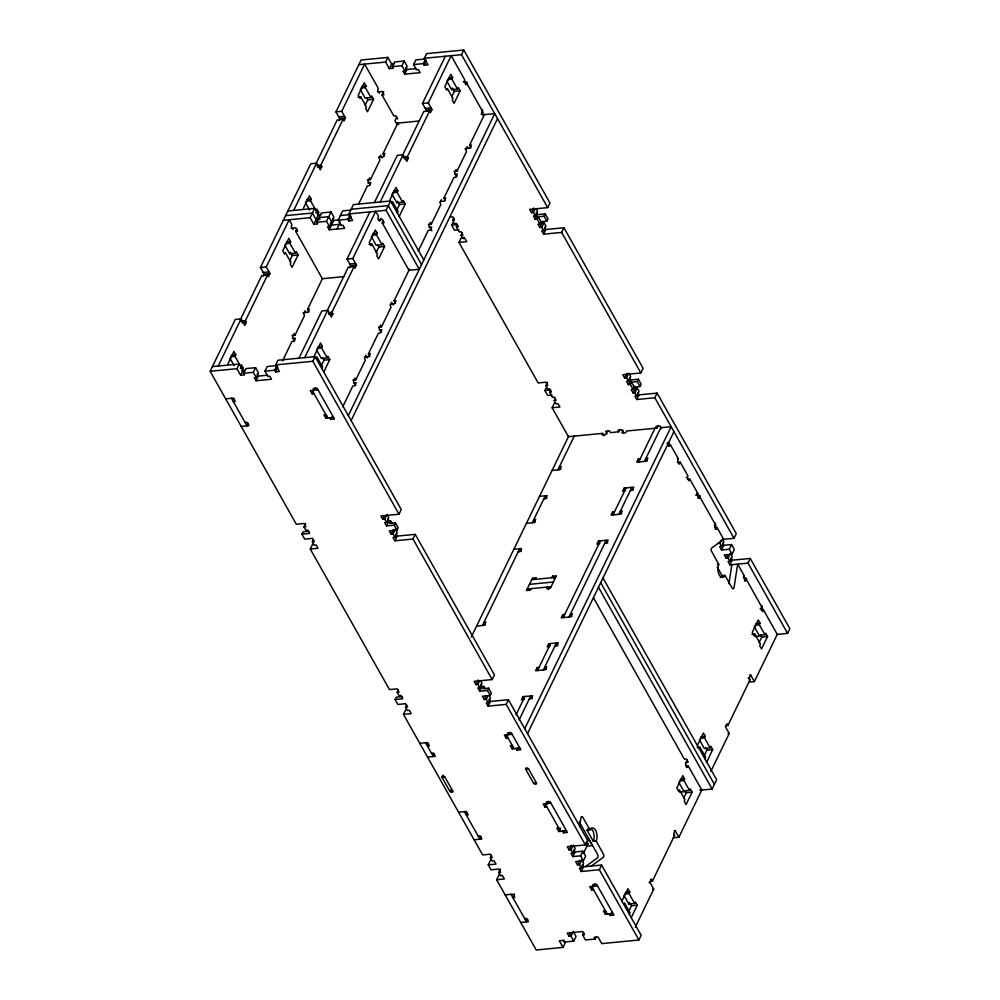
<?xml version="1.0" encoding="UTF-8"?>
<svg xmlns="http://www.w3.org/2000/svg" width="1000" height="1000" viewBox="0 0 1000 1000"><rect width="100%" height="100%" fill="white"/><g stroke="black" fill="none" stroke-linecap="round" stroke-linejoin="round"><path stroke-width="1.5" d="M579.525 826.663L580.887 817.913A2.275 1.188 84.4 0 1 582.788 817.262L589.963 829.987A7.6 3.95 84.4 0 1 595.588 830.312A7.6 3.95 84.4 0 1 596.175 841.012L603.7 854.712A2.275 1.188 84.4 0 1 603.15 857.438L591.25 866.062M728.925 583.65L731.85 564.688M563.8 940.075L565.288 942.725L563.025 947.387L536.225 950L496.625 879.725L504.375 878.975L502.512 875.662L500.575 875.85L498.713 872.55L500.65 872.362L498.787 869.05L491.037 869.812L488.237 864.85L496 864.087L494.125 860.788L492.188 860.975L490.325 857.663L492.262 857.475L490.4 854.175L482.65 854.925L403.462 714.375L411.213 713.625L409.35 710.325L407.413 710.512L405.55 707.2L407.488 707.013L405.625 703.7L397.875 704.463L395.075 699.5L402.825 698.75L400.962 695.438L399.025 695.625L397.163 692.325L399.1 692.125L397.238 688.825L389.487 689.575L310.287 549.038L318.038 548.275L316.175 544.975L314.237 545.163L312.375 541.85L314.312 541.663L312.45 538.362L304.7 539.113L301.913 534.15L309.662 533.4L307.8 530.087L305.863 530.275L303.988 526.975L305.938 526.788L304.062 523.475L296.312 524.237L210.138 371.287L235.3 319.413L241.112 318.837L244.838 325.45L246.337 322.337L245.413 320.688L267.55 275.038L261.737 275.6L240.275 319.875M263.175 276.212L264.175 274.137L260.45 267.525L310.763 163.762L316.575 163.2L320.3 169.812L321.812 166.7L320.887 165.05L343.025 119.4L337.212 119.963L316.413 162.85M338.65 120.575L339.65 118.5L335.925 111.888L361.087 60.012L387.887 57.4L391.613 64.013L389.35 68.675L393.225 68.3L392.287 66.65L394.55 61.975L404.237 61.037L407.188 66.275L404.925 70.938L402.987 71.125L404.7 74.162L420.2 72.65L418.488 69.612L416.55 69.8L413.6 64.575L415.875 59.9L425.562 58.963L423.288 63.625L424.225 65.275L428.1 64.9L424.375 58.288L426.637 53.625L463.775 50L549.95 202.95L547.688 207.613L529.612 209.375L531.475 212.688L533.413 212.5L535.1 208.988M218.212 366.05L241.112 318.837M267.55 275.038L268.488 276.688L269.988 273.575L266.262 266.962L289.163 219.75L291.95 224.713L291.2 226.262L293.062 229.575M293.688 210.413L316.575 163.2M343.025 119.4L343.95 121.05L345.462 117.938L341.737 111.325L364.625 64.112L378.3 88.362L377.537 89.913L379.4 93.225M227.9 363.938L233.938 351.488L235.8 354.8L235.05 356.35L242.938 370.625L240.662 375.288L244.537 374.913L243.612 373.263L245.875 368.587L255.562 367.65L258.512 372.875L256.25 377.55L254.312 377.738L256.025 380.775L271.525 379.263L269.812 376.225L267.875 376.413L264.925 371.175L267.188 366.512L276.875 365.562L274.613 370.238L275.55 371.887L279.425 371.512L275.688 364.9L277.962 360.225L315.1 356.613L312.825 361.275L399.012 514.225L380.925 515.988L382.788 519.3L384.725 519.1L386.987 514.438L388.85 517.737L386.587 522.413L384.65 522.6L386.512 525.913L394.263 525.15L395.4 522.812L389.588 523.387L390.712 521.05L388.775 521.237L386.512 525.913M303.375 208.3L309.413 195.85L311.275 199.163L310.525 200.712L316.112 210.637L316.863 209.075L318.725 212.387L317.387 215.15M295.487 253.175L289.887 243.263L290.65 241.7L288.788 238.388L282.75 250.85L284.613 254.15L285.363 252.6L290.95 262.512L290.2 264.075L292.062 267.375L298.1 254.925L296.238 251.625L295.487 253.175L289.675 253.75L284.775 245.062M343.862 276.625L322.388 278.725L295.675 231.325L296.812 228.988M357.925 97.238L360.838 96.95L360.087 98.513L358.225 95.2L364.263 82.75L366.125 86.062L365.363 87.613L370.95 97.537L365.138 98.1L360.25 89.425M289.675 253.75L290.425 252.188M240.662 375.288L236.938 368.675L239.2 364L212.4 366.613M350.962 210.062L342.663 210.875L338.137 220.212L341.087 225.45L343.025 225.263L344.725 228.287L329.225 229.8L327.525 226.762L329.462 226.575L333.988 217.237L331.037 212L321.35 212.95L316.825 222.288L317.75 223.938L313.875 224.312L310.15 217.7L314.675 208.363L287.875 210.975M389.35 68.675L385.625 62.062L387.887 57.4M289.6 261.025L292.288 255.5L291.05 253.287M365.075 105.388L367.762 99.85L366.525 97.65M240.637 366.275L241.4 364.725L243.263 368.025L241.912 370.788M370.95 97.537L371.712 95.975L373.575 99.288L367.537 111.737L365.675 108.438L366.425 106.875L360.838 96.95M313.875 224.312L318.4 214.975L314.675 208.363M234.475 399.25L233.337 401.587L235.275 401.4L233.412 398.088L225.662 398.85M397.625 119.038L395.763 115.725L393.825 115.913L382.025 94.975L383.725 91.475M256.25 377.55L253.3 372.312L255.562 367.65M329.462 226.575L326.512 221.337L331.037 212M404.925 70.938L401.975 65.7L404.237 61.037M256.025 380.775L258.288 376.1L257.15 374.075M329.225 229.8L333.75 220.463L332.612 218.438M404.7 74.162L406.962 69.488L405.825 67.475M336.975 229.05L340.375 222.037M340.4 215.538L350.087 214.6L347.825 219.262L348.75 220.925L352.625 220.538L348.9 213.925L353.425 204.587L390.562 200.975L386.037 210.312L419.263 269.288L408.938 270.287L382.225 222.887L383.363 220.55M248.212 423.35L247 425.838L231.475 398.275M396.737 117.05L394.938 120.787L396.8 124.087L397.55 122.537L398.787 124.738M275.55 371.887L277.812 367.225M348.75 220.925L351.012 216.25M424.225 65.275L426.488 60.613M282.55 360.863L291.95 341.5L293.888 341.312L295.4 338.2L292.3 338.5M292.062 335.55L294.962 335.275L304.525 315.562L303.6 313.9L305.1 310.788L306.038 312.45M308.938 311.812L307.55 309.337L322.3 278.9M358.7 203.837L367.425 185.863L369.363 185.675L370.863 182.562L367.762 182.862M367.537 179.913L370.438 179.638L380 159.913L379.062 158.262L380.575 155.15L382.062 157.8M384.412 156.175L383.013 153.688L397.863 123.088L418.8 121.037M298.95 358.188L321.838 310.975L327.65 310.413L331.375 317.025L332.887 313.913L331.962 312.25L354.1 266.6L348.288 267.162L326.812 311.438M349.725 267.787L350.725 265.712L347 259.088L369.888 211.887M374.425 202.55L397.312 155.338L403.125 154.762L406.85 161.375L408.363 158.262L407.425 156.613L429.575 110.962L423.762 111.525L402.287 155.8M467.163 82.3L465.95 84.787L464.087 81.487L464.837 79.925L451.175 55.675L428.288 102.888L432.013 109.5L426.2 110.062L422.475 103.45L445.363 56.238M304.762 357.612L327.65 310.413M354.1 266.6L355.025 268.25L356.538 265.138L352.812 258.525L375.7 211.312L378.5 216.275L377.75 217.838L379.613 221.137L380.95 218.375M380.238 201.975L403.125 154.762M432.013 109.5L430.5 112.613L429.575 110.962M547.688 207.613L461.512 54.675L463.775 50M316.312 358.812L317.075 357.262L314.163 357.537M316.488 349.725L321.375 358.413L327.188 357.837L321.6 347.925L322.35 346.362L320.487 343.062L314.45 355.513L401.275 509.55L399.012 514.225M369 244.45L371.912 244.163L371.163 245.712L369.3 242.413L375.337 229.963L377.2 233.263L376.438 234.825L382.025 244.737L376.213 245.312L371.325 236.625M391.788 203.175L392.537 201.625L398.125 211.537L397.375 213.1M391.95 194.088L396.85 202.763L402.663 202.2L397.075 192.275L397.825 190.725L395.962 187.413L389.925 199.875L423.8 259.95M457.5 89.1L451.912 79.188L452.663 77.625L450.8 74.325L444.762 86.775L446.625 90.075L447.388 88.525L452.975 98.438L452.225 100L454.087 103.3L460.125 90.85L458.263 87.55L457.5 89.1L451.688 89.675L446.8 80.988M396.85 202.763L397.6 201.213M451.688 89.675L452.45 88.112L454.312 91.425L451.625 96.95M321.312 365.688L323.988 360.163L322.75 357.95M376.15 252.6L378.837 247.062L377.587 244.85M396.775 210.05L399.462 204.525L398.225 202.312M321.9 368.738L322.663 367.175L317.075 357.262M327.188 357.837L327.938 356.287L329.8 359.588L323.762 372.038M382.025 244.737L382.788 243.188L384.65 246.5L378.612 258.95L376.75 255.637L377.5 254.088L371.912 244.163M402.663 202.2L403.413 200.65L405.275 203.95L399.237 216.4M314.075 393.713L312.137 393.913L313.275 391.575M315.287 387.887L314.15 390.225L313.212 388.575L317.087 388.188L334.487 419.05L330.613 419.438L329.675 417.775M333.55 417.4L325.8 418.162L326.938 415.825M330.613 419.438L331.737 417.1M482.688 109.862L481.475 112.35L483.338 115.65L484.1 114.1L481.188 114.388M441.463 199.638L439.95 202.75L440.887 204.4L431.325 224.112L428.413 224.4M342.713 406.85L352.837 385.988L354.775 385.788L356.275 382.675L353.512 382.95M352.95 380.037L355.85 379.762L365.412 360.037L364.475 358.387L365.988 355.275L367.475 357.925M369.825 356.3L368.425 353.812L378.5 333.062L380.438 332.875L381.938 329.762L379.175 330.037M378.612 327.125L381.512 326.838L391.075 307.125L390.138 305.475L391.65 302.362L393.137 305M395.487 303.375L394.087 300.9L409.525 269.075M418.237 251.1L428.3 230.338L430.238 230.15L431.75 227.037L428.988 227.312M445.3 200.662L443.9 198.175L453.963 177.425L455.9 177.237L457.413 174.125L454.65 174.387M454.075 171.488L456.987 171.2L466.55 151.488L465.613 149.825L467.125 146.713L468.05 148.375M470.962 147.738L469.562 145.262L484.412 114.65L494.738 113.637L348.325 415.588M351.112 420.55L497.537 118.6M303.988 526.975L305.688 523.475M604.075 435.85L602.675 433.375L568.45 436.7L552.137 407.775L559.888 407.013L558.025 403.713L556.087 403.9L554.225 400.588L556.163 400.4L554.3 397.1L552.362 397.287L549.562 392.325L551.5 392.137L549.637 388.825L547.7 389.012L545.837 385.712L547.775 385.525L545.913 382.212L538.162 382.962L458.975 242.425L466.725 241.663L464.862 238.363L462.925 238.55L461.062 235.238L463 235.05L461.138 231.75L459.2 231.938L456.4 226.975L458.338 226.788L456.475 223.475L454.538 223.675L452.675 220.362L453.8 218.025M301.913 534.15L303.038 531.825L308.85 531.25M458.875 229.737L454.513 230.162L451.725 225.212L452.85 222.875M456.4 226.975L457.537 224.638L451.725 225.212M312.375 541.85L313.512 539.525M461.062 235.238L462.188 232.913M310.287 549.038L312.562 544.362M458.975 242.425L461.238 237.75L464.338 237.45M382.788 519.3L384.487 515.788M531.475 212.688L533.737 208.012M535.2 219.3L537.463 214.625L545.212 213.875L544.075 216.213L538.263 216.775L537.137 219.112L535.2 219.3L533.337 215.987L535.275 215.8L537.537 211.137L536.287 208.925M539.85 227.562L542.125 222.9L544.062 222.712L541.788 227.375L539.85 227.562L537.987 224.262L539.925 224.075L541.062 221.737L538.263 216.775M394.9 540.788L397.163 536.125L415.25 534.362L412.987 539.025L394.9 540.788L393.038 537.487L394.975 537.3L397.238 532.625L395.375 529.312L393.113 533.987L391.175 534.175L393.438 529.513M391.175 534.175L389.312 530.875L397.062 530.112L398.2 527.775L395.4 522.812M541.062 221.737L546.875 221.163L548.013 218.837L545.212 213.875M543.587 234.175L545.85 229.513L563.925 227.75L561.663 232.413L543.587 234.175L541.712 230.875L543.663 230.688L545.925 226.012L544.062 222.712M397.163 692.325L398.288 689.987M545.837 385.712L547.537 382.212M395.075 699.5L396.213 697.163L402.025 696.6M552.038 395.087L547.688 395.513L544.888 390.55L546.025 388.225M549.562 392.325L550.7 389.988L544.888 390.55M405.55 707.2L406.675 704.862M554.225 400.588L555.363 398.25M403.462 714.375L405.725 709.712M552.137 407.775L554.4 403.1M471.325 636.987L568.713 436.15M482.438 625.5L519.663 548.725L521.163 551.362M532.25 522.775L545.325 495.8L546.812 498.45M557.9 469.862L574.525 435.588M428.575 743.725L427.438 746.062L429.375 745.863L427.512 742.562L419.762 743.312M434.55 754.038L433.338 756.525L425.575 742.75M479.588 680.95L477.9 684.45L475.962 684.638L478.225 679.975M628.362 384.65L630.625 379.975L638.375 379.225L637.25 381.55L631.438 382.125L630.3 384.45L628.362 384.65L626.5 381.337L628.438 381.15L630.7 376.475L628.837 373.175L626.575 377.837L624.637 378.025L626.9 373.363M602.675 433.375L601.925 434.925L605.8 434.55L607.688 430.662M479.688 691.25L481.95 686.587L483.888 686.4L482.75 688.737L488.562 688.162L487.438 690.5L479.688 691.25L477.825 687.95L479.762 687.763L482.025 683.088L480.7 680.738M531.075 588.638L530.325 590.188L526.45 590.562L532.487 578.112L536.362 577.737L535.612 579.3M443.212 775.15L442.088 777.475L449.85 791.263A1.713 1.113 25.9 0 0 452 792.362A1.713 1.113 25.9 0 0 452.75 790.975L444.988 777.2A1.713 1.113 25.9 0 0 442.837 776.1A1.713 1.113 25.9 0 0 442.088 777.475L444.988 777.2M475.962 684.638L474.1 681.338L492.175 679.575L494.438 674.9L415.25 534.362M624.637 378.025L622.775 374.725L640.863 372.962L643.125 368.288L563.925 227.75M633.025 392.912L635.288 388.237L637.225 388.05L634.963 392.725L633.025 392.912L631.163 389.6L633.1 389.412L634.225 387.088L631.438 382.125M487.413 697L486.275 699.338L484.338 699.525L486.037 696.025M484.338 699.525L482.475 696.213L490.225 695.462L491.362 693.125L488.562 688.162M634.225 387.088L640.037 386.512L641.175 384.175L638.375 379.225M606.95 433.7L605.625 431.337L609.5 430.962L610.425 432.612L618.825 431.8L619.95 429.462M488.075 706.137L490.337 701.462L508.413 699.7L506.15 704.375L488.075 706.137L486.213 702.825L488.15 702.638L490.412 697.975L489.162 695.763M636.75 399.525L639.012 394.862L657.1 393.1L654.837 397.762L636.75 399.525L634.888 396.213L636.825 396.025L639.087 391.362L637.225 388.05M551.75 577.725L552.513 576.163L556.388 575.788L550.35 588.237L546.475 588.612L547.225 587.062L548.625 589.538M623.2 430.387L621.938 432.975L625.825 432.6L626.575 431.037L656.925 428.088L658.062 425.75M450.412 790.088L449.85 791.263L452.75 790.975M529.237 699.038L531.175 698.85L532.675 695.738L522.987 696.675L521.475 699.788L523.425 699.6M539.012 667.438L537.075 667.625L535.575 670.738L545.262 669.8L546.763 666.688L544.825 666.875L546.225 669.35M554.888 646.125L556.825 645.938L558.337 642.825L548.65 643.763L547.137 646.875L549.075 646.688M564.675 614.525L562.737 614.712L561.225 617.825L570.913 616.875L572.425 613.763L570.487 613.95L571.888 616.438M604.7 543.4L606.638 543.212L608.15 540.1L598.462 541.038L596.95 544.15L598.888 543.962M614.487 511.8L612.55 511.987L611.038 515.1L620.725 514.163L622.238 511.037L620.3 511.238L621.7 513.713M630.363 490.475L632.3 490.288L633.812 487.175L624.125 488.125L622.612 491.238L624.55 491.05M640.15 458.888L638.212 459.075L636.7 462.188L646.388 461.238L647.9 458.125L645.962 458.312L647.362 460.8M467.388 812.613L466.262 814.95L468.2 814.762L466.337 811.45L458.587 812.212M516 714.912L524.925 696.488M537.513 670.55L550.588 643.575M563.162 617.638L600.4 540.85M612.975 514.913L626.062 487.938M638.638 462L655.263 427.713M508.175 738.188L506.238 738.375L507.375 736.05M509.387 732.362L508.25 734.7L507.312 733.037L511.188 732.663L520.825 749.75L516.95 750.125L516.013 748.475M519.113 719.912L530.737 695.925L532.238 698.575M543.325 669.987L556.4 643.012L557.888 645.65M568.975 617.062L606.213 540.288L607.7 542.925M618.787 514.35L631.875 487.362L633.362 490.012M644.45 461.425L661.075 427.15M519.888 748.1L512.137 748.85L513.275 746.513M524.725 728.637L671.137 426.7L660.8 427.7M516.95 750.125L518.075 747.788M527.513 733.6L673.938 431.662M668.713 446.438L670.438 444.787L668.012 445.025M481.138 836.712L479.925 839.2L464.4 811.65M670.438 444.787L678.35 458.85L677.6 460.4L679.463 463.713L678.487 463.8M679.463 463.713L680.212 462.15L677.312 462.438M490.325 857.663L491.463 855.337M488.237 864.85L490.513 860.175M687.425 479.475L689.837 479.237L689.087 480.8L687.225 477.488L687.975 475.938L680.212 462.15M498.713 872.55L500.412 869.05M496.625 879.725L498.888 875.062L500.825 874.875M547 807.087L545.062 807.275L546.75 803.775M548.2 801.25L547.075 803.587L546.138 801.938L550.013 801.562L567.4 832.425L563.525 832.8L562.6 831.15M697.9 498.25L698.875 498.162L697.013 494.85L697.763 493.288L689.837 479.237M698.875 498.162L700.075 495.662M514.538 894.125L512.85 897.625L514.788 897.438L512.925 894.125L505.175 894.887M566.475 830.775L558.725 831.525L560.425 828.025M563.525 832.8L564.663 830.462M715.6 523.225L714.4 525.712L716.263 529.025L715.288 529.113M716.263 529.025L717.013 527.463L714.6 527.7M527.712 919.388L526.512 921.875L510.988 894.312M572.85 856.6L575.112 851.938L582.863 851.175L580.6 855.85L572.85 856.6L570.988 853.3L572.925 853.1L575.188 848.438L573.325 845.125L571.062 849.8L569.125 849.987L571.388 845.312M721.538 549.987L723.8 545.325L731.55 544.562L729.287 549.237L721.538 549.987L719.675 546.688L721.612 546.5L719.75 543.188L720.875 540.85M721.612 546.5L723.875 541.825L722.625 539.625M569.125 849.987L567.263 846.675L585.35 844.912L587.612 840.25L508.413 699.7M721.975 539.487L734.025 538.312L736.287 533.638L657.1 393.1M583.35 853.512L588.05 843.825L587.112 842.175L588.625 839.062L587.663 839.15M581.237 871.488L583.5 866.812L601.587 865.05L599.325 869.725L581.237 871.488L579.375 868.175L581.312 867.987L583.575 863.312L581.712 860.013L579.45 864.675L577.513 864.875L579.775 860.2M729.912 564.875L732.188 560.2L750.263 558.438L748 563.112L729.912 564.875L728.05 561.562L729.987 561.375L732.262 556.712L730.387 553.4L728.125 558.075L726.188 558.263L727.887 554.763M577.513 864.875L575.65 861.562L583.4 860.812L585.662 856.137L582.863 851.175M726.188 558.263L724.325 554.95L732.075 554.2L734.338 549.525L731.55 544.562M563.025 947.387L559.3 940.775L563.175 940.4L564.113 942.05L573.8 941.1L576.062 936.438L573.263 931.475L571 936.15L569.062 936.338L570.763 932.837M593.575 889.762L591.638 889.95L592.775 887.613M594.788 883.925L593.65 886.263L592.725 884.613L596.6 884.225L613.987 915.1L610.112 915.475L609.188 913.825M717.013 527.463L723.688 539.312L711.8 547.938A2.275 1.188 84.4 0 0 711.25 550.662L718.775 564.362A7.6 3.95 84.4 0 0 719.362 575.062A7.6 3.95 84.4 0 0 724.987 575.388L732.15 588.112A2.275 1.188 84.4 0 0 734.062 587.463L737.663 564.113L744.35 575.962L743.587 577.525L745.45 580.825L744.488 580.925M745.45 580.825L746.663 578.337M596.237 936.7L595.112 939.025L585.425 939.975L582.625 935.013L583.763 932.675M613.062 913.438L605.3 914.2L606.438 911.862M610.112 915.475L611.812 911.975M687.525 759.875L685.512 764.025L687.375 767.337L686.4 767.425M762.188 605.9L760.987 608.387L762.85 611.7L763.6 610.138L761.175 610.375M621.9 901.15L627.938 888.7L629.8 892.013L629.05 893.562L634.637 903.487L628.825 904.05L623.938 895.375M697.375 745.512L703.413 733.062L705.275 736.363L704.525 737.925L710.113 747.85L704.3 748.413L699.412 739.737M687.375 767.337L688.125 765.775L685.7 766.012M623.763 904.463L624.525 902.9L630.112 912.825L629.362 914.375M689.488 790.387L683.9 780.462L684.65 778.913L682.788 775.6L676.75 788.05L678.612 791.363L679.362 789.8L684.963 799.725L684.2 801.287L686.062 804.587L692.1 792.138L690.238 788.825L689.488 790.387L683.675 790.95L678.775 782.275M699.237 748.825L700 747.262L697.087 747.55M751.938 634.45L754.837 634.163L754.087 635.725L752.225 632.413L758.263 619.963L760.125 623.275L759.362 624.825L764.963 634.75L759.15 635.312L754.25 626.638M628.825 904.05L629.587 902.5M628.763 911.338L631.45 905.8L630.2 903.6M683.612 798.238L686.287 792.7L685.05 790.5M704.237 755.7L706.925 750.163L705.675 747.962M759.075 642.6L761.762 637.062L760.525 634.862M634.637 903.487L635.4 901.925L637.263 905.238L631.225 917.688M704.825 758.737L705.588 757.188L700 747.262M710.113 747.85L710.863 746.287L712.738 749.6L706.7 762.05M764.963 634.75L765.713 633.188L767.575 636.5L761.538 648.95L759.675 645.638L760.425 644.087L754.837 634.163M635.3 927.15L653.737 889.125L650.013 882.5L651.525 879.388L650.55 879.488M674.2 830.725L675.175 830.625L673.662 833.737L674.6 835.387L652.463 881.05L650.037 881.287M725.512 725.638L727.925 725.413L750.062 679.75L749.137 678.1L750.65 674.987L749.675 675.075M673.088 837.812L678.9 837.237L701.787 790.025L688.125 765.775M710.775 771.513L729.212 733.475L725.487 726.862L727 723.75L727.925 725.413M748.562 682.163L754.375 681.6L777.262 634.388L763.6 610.138M595.112 939.025L594.175 937.375L598.05 937L601.775 943.612L638.913 939.987L641.188 935.325L601.587 865.05M699.75 790.225L712.125 789.025L716.65 779.688L602.987 577.962M776.762 634.438L787.6 633.387L789.862 628.713L750.263 558.438M585.438 866.625L597.337 858A2.275 1.188 84.4 0 0 597.537 854.312L579.263 821.875M358.812 64.675L385.625 62.062M424.375 58.288L461.512 54.675M391.613 64.013L394.2 63.762M392.287 66.65L401.975 65.7M413.6 64.575L423.288 63.625M406.962 69.488L416.262 68.587M361.763 86.487L366.125 86.062M448.312 78.05L452.663 77.625M361 88.038L365.363 87.613M447.55 79.612L451.912 79.188M463.188 81.838L465.775 81.575L483.162 112.45M377.45 91.938L382.1 91.475L383.963 94.787L382.025 94.975M367.762 99.85L373.575 99.288M454.312 91.425L460.125 90.85M335.925 111.888L341.737 111.325M422.475 103.45L428.288 102.888M338.725 116.85L344.538 116.275M425.262 108.413L431.075 107.85M339.65 118.5L345.462 117.938M383.013 153.688L384.95 153.5L383.45 156.613L378.6 157.088M469.562 145.262L471.5 145.075L469.988 148.188L464.95 148.675M316.525 165.475L320.887 165.05M403.075 157.037L407.425 156.613M317.45 167.125L321.812 166.7M404 158.688L408.363 158.262M306.913 199.587L311.275 199.163M393.462 191.15L397.825 190.725M306.163 201.137L310.525 200.712M392.713 192.7L397.075 192.275M443.9 198.175L445.838 197.987L444.338 201.1L440.175 201.5M285.613 215.65L312.413 213.038L316.137 219.65L320.012 219.275M315.825 212.675L318.725 212.387M351.163 209.262L388.3 205.637L421.538 264.613M399.462 204.525L405.275 203.95M318.4 214.975L320.988 214.725M283.35 220.312L310.15 217.7M348.9 213.925L386.037 210.312M319.088 217.613L328.775 216.675L331.725 221.912M333.75 220.463L338.413 220.012M316.825 222.288L326.512 221.337M338.137 220.212L347.825 219.262M291.1 228.287L295.75 227.825L297.613 231.137L295.675 231.325M378.15 219.8L382.3 219.4L384.162 222.7L382.225 222.887M340.788 224.225L331.488 225.125L330.35 223.113M449.65 217.175L452.75 216.863L454.613 220.175L452.675 220.362M286.288 242.125L290.65 241.7M372.837 233.688L377.2 233.263M285.538 243.688L289.887 243.263M372.075 235.25L376.438 234.825M292.288 255.5L298.1 254.925M378.837 247.062L384.65 246.5M260.45 267.525L266.262 266.962M347 259.088L352.812 258.525M263.25 272.488L269.062 271.925M349.787 264.05L355.613 263.488M264.175 274.137L269.988 273.575M350.725 265.712L356.538 265.138M307.55 309.337L309.488 309.137L307.975 312.262L303.125 312.725M394.087 300.9L396.025 300.712L394.525 303.825L390.363 304.225M241.05 321.112L245.413 320.688M329.05 312.538L331.962 312.25M241.988 322.762L246.337 322.337M328.525 314.337L332.887 313.913M231.45 355.225L235.8 354.8M317.987 346.788L322.35 346.362M230.688 356.775L235.05 356.35M317.238 348.35L321.6 347.925M368.425 353.812L370.363 353.625L368.862 356.737L364.712 357.15M210.138 371.287L236.938 368.675M240.35 368.312L243.263 368.025M275.688 364.9L312.825 361.275M323.988 360.163L329.8 359.588M242.938 370.625L245.512 370.363M243.612 373.263L253.3 372.312M264.925 371.175L274.613 370.238M258.288 376.1L267.587 375.2M318.025 389.85L310.275 390.6L312.137 393.913M245.138 422.525L247.075 422.337L248.938 425.65L241.188 426.4M325.875 414.663L323.938 414.85L325.8 418.162M666.912 443.387L669.5 443.137M552.087 470.425L559.837 469.675L561.35 466.562L559.412 466.75L560.812 469.225M677.387 458.938L678.35 458.85M686.25 477.587L687.225 477.488M539.513 496.362L547.263 495.613L545.75 498.725L543.812 498.913M696.787 493.387L697.763 493.288M696.038 494.95L697.013 494.85M696.112 495.2L698.688 494.95L716.087 525.812M526.438 523.35L534.188 522.587L535.688 519.475L533.75 519.663L535.15 522.15M513.85 549.288L521.6 548.525L520.1 551.638L518.162 551.838M717.8 543.375L719.75 543.188M531.737 579.675L555.625 577.337M717.312 564.5L718.775 564.362M529.462 584.338L553.362 582.013M527.2 589.012L551.1 586.688M720.225 577.6A7.6 3.95 84.4 0 0 722.075 575.662L724.987 575.388M743.375 576.062L744.35 575.962M476.625 626.062L484.375 625.312L485.875 622.2L483.938 622.388L485.337 624.875M760.088 608.737L762.663 608.488L745.275 577.625M755.763 623.7L760.125 623.275M755.013 625.25L759.362 624.825M755.1 636.55L761.287 635.95M761.762 637.062L767.575 636.5M748.162 678.188L749.137 678.1M749.1 679.85L750.062 679.75M512.125 734.312L504.375 735.075L506.238 738.375M431.475 753.225L433.413 753.037L435.275 756.338L427.525 757.1M512.212 745.35L510.275 745.55L512.137 748.85M728.05 733.587L729.212 733.475M700.913 736.787L705.275 736.363M700.163 738.35L704.525 737.925M706.925 750.163L712.738 749.6M525.725 769.325L528.625 769.05L536.388 782.825A1.713 1.113 25.9 0 1 535.638 784.212A1.713 1.113 25.9 0 1 533.488 783.112L525.725 769.325A1.713 1.113 25.9 0 1 526.475 767.95A1.713 1.113 25.9 0 1 528.625 769.05M685.438 762.55L688.2 762.288L686.338 758.975L684.4 759.163L593.475 597.8M533.488 783.112L536.388 782.825M680.288 779.338L684.65 778.913M679.538 780.888L683.9 780.462M550.95 803.213L543.2 803.962L545.062 807.275M679.625 792.188L685.825 791.587M686.287 792.7L692.1 792.138M478.062 835.9L480 835.713L481.863 839.013L474.113 839.775M558.8 828.025L556.862 828.213L558.725 831.525M596.175 841.012L593.275 841.3L587.062 830.275L589.963 829.987M586.15 842.262L587.112 842.175M587.075 843.925L588.05 843.825M673.625 835.487L674.6 835.387M586.538 846.237L592.35 845.675L588.625 839.062M597.525 885.888L589.775 886.637L591.638 889.95M649.05 882.6L650.013 882.5M652.575 889.237L653.737 889.125M625.45 892.438L629.8 892.013M624.688 893.988L629.05 893.562M631.45 905.8L637.263 905.238M524.65 918.575L526.587 918.375L528.45 921.688L520.7 922.438M605.375 910.7L603.438 910.888L605.3 914.2M582.625 935.013L584.562 934.825L582.7 931.513L567.2 933.025L569.062 936.338M561.663 232.413L640.863 372.962M654.837 397.762L734.025 538.312M748 563.112L787.6 633.387M544.075 216.213L546.875 221.163M637.25 381.55L640.037 386.512M661.35 428.675L659.875 426.05L656 426.425L656.925 428.088M729.287 549.237L732.075 554.2M667.812 443.038L669.675 446.35M536.225 212.425L537.463 214.625M544.6 227.3L545.85 229.513M629.388 377.775L630.625 379.975M634.05 386.037L635.288 388.237M637.775 392.65L639.012 394.862M722.55 543.112L723.8 545.325M730.938 558L732.188 560.2M533.413 212.5L535.275 215.8M537.137 219.112L539.925 224.075M541.788 227.375L543.663 230.688M626.575 377.837L628.438 381.15M630.3 384.45L633.1 389.412M634.963 392.725L636.825 396.025M728.125 558.075L729.987 561.375M717.25 567.1L722.075 575.662M623.763 433.312L621.763 429.762L617.888 430.138L618.825 431.8M638.212 459.075L639.612 461.55M750.65 674.987L754.375 681.6M456.987 171.2L456.05 169.55L454.55 172.662L456.775 176.625M624.125 488.125L625.525 490.6M612.55 511.987L613.95 514.462M431.325 224.112L430.387 222.463L428.888 225.575L431.863 230.863M598.462 541.038L599.862 543.525M600.725 582.625L714.388 784.35M370.438 179.638L369.513 177.975L368 181.088L370.238 185.062M598.462 587.3L712.125 789.025M552.513 576.163L553.913 578.65M562.737 614.712L564.138 617.188M675.175 830.625L678.9 837.237M381.512 326.838L380.588 325.188L379.075 328.3L381.312 332.262M305.413 202.525L309.6 209.963M548.65 643.763L550.05 646.237M537.075 667.625L538.475 670.113M651.525 879.388L652.463 881.05M355.85 379.762L354.925 378.1L353.413 381.213L355.737 385.35M522.987 696.675L524.388 699.163M412.987 539.025L492.175 679.575M506.15 704.375L585.35 844.912M599.325 869.725L638.913 939.987M294.962 335.275L294.037 333.625L292.525 336.737L294.762 340.7M394.263 525.15L397.062 530.112M487.438 690.5L490.225 695.462M580.6 855.85L583.4 860.812M390.712 521.05L392.113 523.525M483.888 686.4L485.288 688.875M387.537 519.038L388.775 521.237M395.925 533.913L397.163 536.125M480.712 684.375L481.95 686.587M489.087 699.262L490.337 701.462M573.875 849.725L575.112 851.938M582.263 864.613L583.5 866.812M312.213 390.412L327.738 417.975M384.725 519.1L386.587 522.413M393.113 533.987L394.975 537.3M477.9 684.45L479.762 687.763M486.275 699.338L488.15 702.638M506.312 734.887L514.075 748.662M545.138 803.775L560.662 831.338M571.062 849.8L572.925 853.1M579.45 864.675L581.312 867.987M591.712 886.45L607.238 914.013M571 936.15L573.8 941.1M229.938 358.162L234.125 365.6M587.062 830.275A7.6 3.95 84.4 0 1 587.888 829.038M590.025 828.25A7.6 3.95 84.4 0 1 593.737 833.35A7.6 3.95 84.4 0 1 593.275 841.3"/></g></svg>
